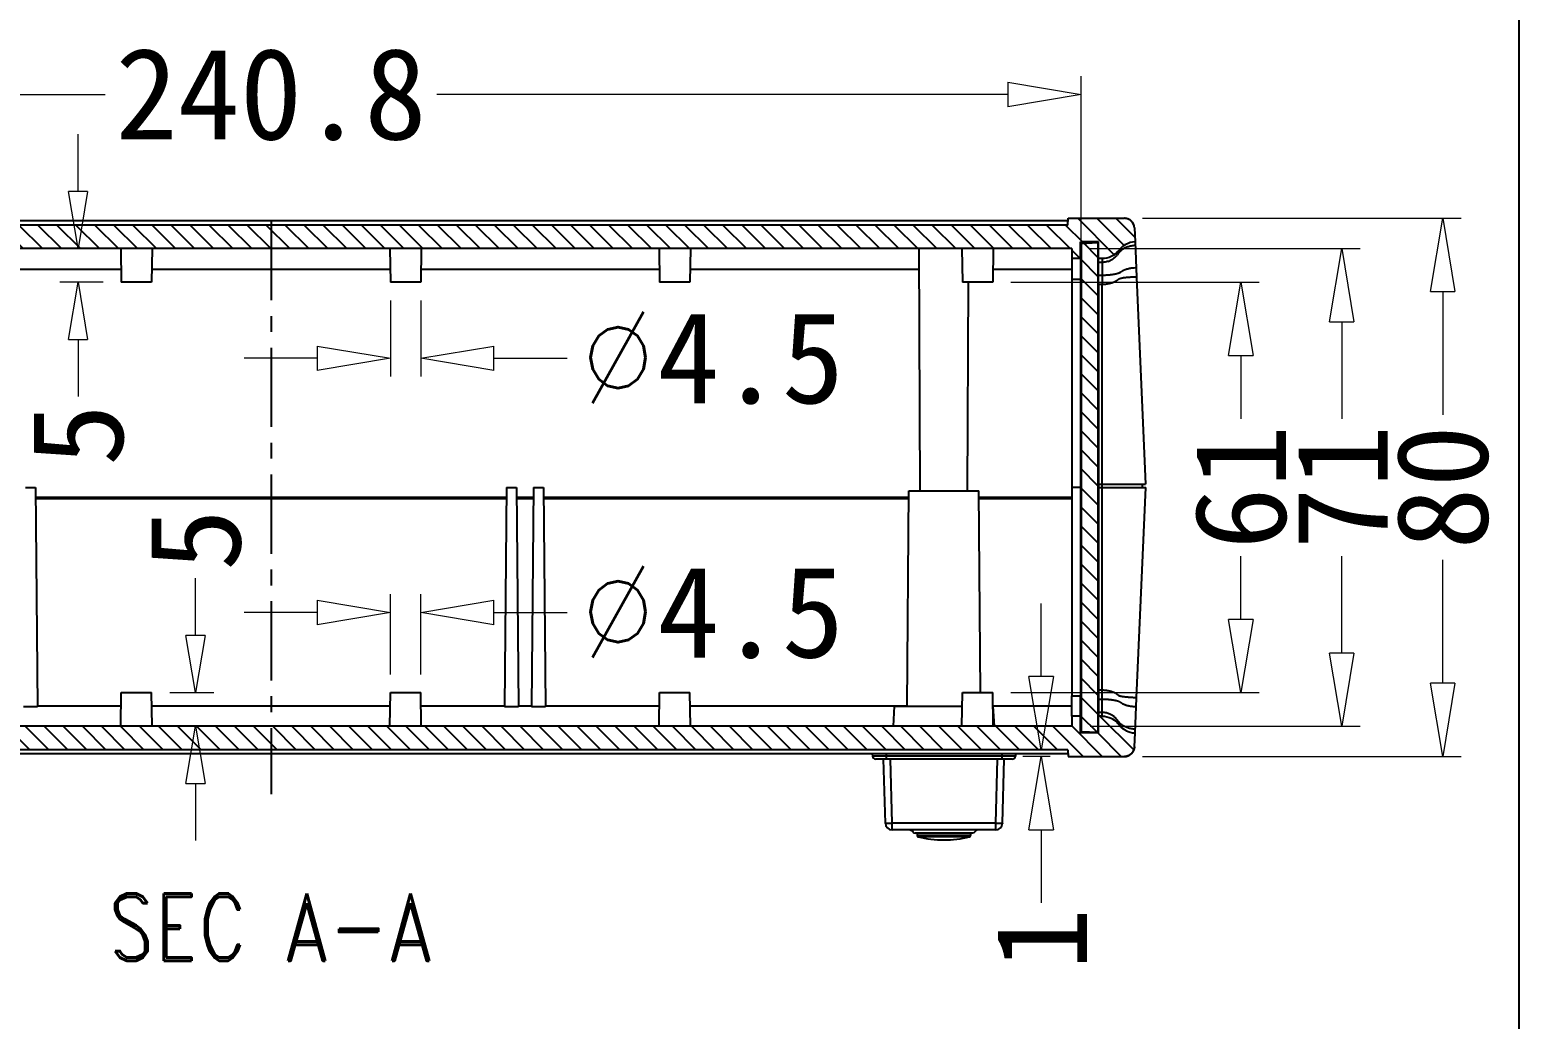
# Model space of a CAD drawing. Header units: millimetres. Extents: x 10368 to 13229, y -13270 to -11269.
# Drawn here: x 10854.1 to 11075.4, y -11881.8 to -11734.8 of the extents above; entities that cross this region are included whole.
import ezdxf
from ezdxf.enums import TextEntityAlignment as Align

# ---------------------------------------------------------------- set-up
doc = ezdxf.new("R2010")
doc.units = ezdxf.units.MM
doc.linetypes.add('CENTER', pattern=[50.8, 31.75, -6.35, 6.35, -6.35])
doc.layers.add('dim', color=3, linetype='Continuous', lineweight=9)
doc.layers.add('hatch', color=56, linetype='Continuous', lineweight=9)
doc.styles.add('FFS', font='simfang.ttf')
doc.styles.add('LongTou', font='romand.shx', dxfattribs={"width": 0.8, "bigfont": 'whgdtxt.shx'})
doc.dimstyles.new('YanXiu', dxfattribs={"dimtxt": 2.5, "dimasz": 2.2, "dimexe": 0.66, "dimexo": 0.66, "dimgap": 0.66, "dimtad": 0, "dimzin": 1, "dimdsep": 46, "dimtxsty": 'FFS', "dimcen": 0, "dimclrd": 256, "dimclre": 131, "dimclrt": 42, "dimazin": 0, "dimtfac": 1, "dimtofl": 0, "dimtmove": 0, "dimatfit": 3, "dimfxl": 0, "dimlwd": 5, "dimlwe": 5, "dimarcsym": 0})
pattern_1 = [(315, (-332.5408, 1336.0278), (1.4142136, 1.4142136), [])]

# ---------------------------------------------------------------- blocks, each defined once
blk = doc.blocks.new('_ClosedBlank')
at = {"color": 0, "linetype": 'ByBlock', "lineweight": -2}
for p, q in [((-1, 0.167), (0, 0)), ((-1, 0.167), (-1, -0.167)), ((0, 0), (-1, -0.167))]:
    blk.add_line(p, q, dxfattribs=at)
blk = doc.blocks.new('*D6')
at = {"layer": 'Defpoints', "color": 0}
for p in [(-167.75, 433.56), (-167.75, 421.66), (-163.25, 421.66)]:
    blk.add_point(p, dxfattribs=at)
at = {"layer": 'dim', "color": 131, "lineweight": 5}
for p, q in [((-167.75, 424.37), (-167.75, 436.28)), ((-163.25, 424.37), (-163.25, 436.28))]:
    blk.add_line(p, q, dxfattribs=at)
at = {"layer": 'dim', "lineweight": 5}
for p, q in [((-178.63, 433.56), (-189.51, 433.56)), ((-152.37, 433.56), (-141.49, 433.56))]:
    blk.add_line(p, q, dxfattribs=at)
at = {"layer": 'dim', "lineweight": 5, "xscale": 10.88, "yscale": 10.88, "zscale": 10.88}
blk.add_blockref('_ClosedBlank', (-167.75, 433.56), dxfattribs=at)
at = {"layer": 'dim', "lineweight": 5, "xscale": 10.88, "yscale": 10.88, "zscale": 10.88, "rotation": 180}
blk.add_blockref('_ClosedBlank', (-163.25, 433.56), dxfattribs=at)
at = {"layer": 'dim', "color": 42, "insert": (-120.04, 433.56), "char_height": 13.6, "attachment_point": 5, "style": 'FFS'}
blk.add_mtext('{\\Fromand.shx,whgdtxt.shx|c134;%%c}4.5', dxfattribs=at)
blk = doc.blocks.new('*D7')
at = {"layer": 'Defpoints', "color": 0}
for p in [(-167.75, 482.66), (-163.25, 482.66), (-167.75, 471.35)]:
    blk.add_point(p, dxfattribs=at)
at = {"layer": 'dim', "color": 131, "lineweight": 5}
for p, q in [((-167.75, 479.94), (-167.75, 468.63)), ((-163.25, 479.94), (-163.25, 468.63))]:
    blk.add_line(p, q, dxfattribs=at)
at = {"layer": 'dim', "lineweight": 5}
for p, q in [((-178.63, 471.35), (-189.51, 471.35)), ((-152.37, 471.35), (-141.49, 471.35))]:
    blk.add_line(p, q, dxfattribs=at)
at = {"layer": 'dim', "lineweight": 5, "xscale": 10.88, "yscale": 10.88, "zscale": 10.88}
blk.add_blockref('_ClosedBlank', (-167.75, 471.35), dxfattribs=at)
at = {"layer": 'dim', "lineweight": 5, "xscale": 10.88, "yscale": 10.88, "zscale": 10.88, "rotation": 180}
blk.add_blockref('_ClosedBlank', (-163.25, 471.35), dxfattribs=at)
at = {"layer": 'dim', "color": 42, "insert": (-120.04, 471.35), "char_height": 13.6, "attachment_point": 5, "style": 'FFS'}
blk.add_mtext('{\\Fromand.shx,whgdtxt.shx|c134;%%c}4.5', dxfattribs=at)
blk = doc.blocks.new('*D8')
at = {"layer": 'Defpoints', "color": 0}
for p in [(-207.84, 487.66), (-214.18, 482.66), (-207.75, 482.66)]:
    blk.add_point(p, dxfattribs=at)
at = {"layer": 'dim', "lineweight": 5}
for p, q in [((-214.18, 496.16), (-214.18, 504.66)), ((-214.18, 474.16), (-214.18, 465.66))]:
    blk.add_line(p, q, dxfattribs=at)
at = {"layer": 'dim', "color": 131, "lineweight": 5}
for p, q in [((-210.56, 487.66), (-216.9, 487.66)), ((-210.47, 482.66), (-216.9, 482.66))]:
    blk.add_line(p, q, dxfattribs=at)
at = {"layer": 'dim', "lineweight": 5, "xscale": 8.5, "yscale": 8.5, "zscale": 8.5}
for p, rotation in [((-214.18, 487.66), 270), ((-214.18, 482.66), 90)]:
    blk.add_blockref('_ClosedBlank', p, dxfattribs=dict(at, rotation=rotation))
at = {"layer": 'dim', "color": 42, "insert": (-214.18, 459.96), "char_height": 13.6, "attachment_point": 5, "rotation": 90, "style": 'FFS'}
blk.add_mtext('5', dxfattribs=at)
blk = doc.blocks.new('*D9')
at = {"layer": 'Defpoints', "color": 0}
for p in [(-203.25, 421.66), (-196.73, 421.66), (-203.16, 416.66)]:
    blk.add_point(p, dxfattribs=at)
at = {"layer": 'dim', "lineweight": 5}
for p, q in [((-196.73, 430.16), (-196.73, 438.66)), ((-196.73, 408.16), (-196.73, 399.66))]:
    blk.add_line(p, q, dxfattribs=at)
at = {"layer": 'dim', "color": 131, "lineweight": 5}
for p, q in [((-200.53, 421.66), (-194.01, 421.66)), ((-200.45, 416.66), (-194.01, 416.66))]:
    blk.add_line(p, q, dxfattribs=at)
at = {"layer": 'dim', "lineweight": 5, "xscale": 8.5, "yscale": 8.5, "zscale": 8.5}
for p, rotation in [((-196.73, 421.66), 270), ((-196.73, 416.66), 90)]:
    blk.add_blockref('_ClosedBlank', p, dxfattribs=dict(at, rotation=rotation))
at = {"layer": 'dim', "color": 42, "insert": (-196.73, 444.35), "char_height": 13.6, "attachment_point": 5, "rotation": 90, "style": 'FFS'}
blk.add_mtext('5', dxfattribs=at)
blk = doc.blocks.new('*D32')
at = {"layer": 'Defpoints', "color": 0}
for p in [(-58.68, 492.16), (-58.68, 412.16), (-11.37, 412.16)]:
    blk.add_point(p, dxfattribs=at)
at = {"layer": 'dim', "color": 131, "lineweight": 5}
for p, q in [((-55.97, 492.16), (-8.65, 492.16)), ((-55.97, 412.16), (-8.65, 412.16))]:
    blk.add_line(p, q, dxfattribs=at)
at = {"layer": 'dim', "lineweight": 5}
for p, q in [((-11.37, 481.28), (-11.37, 462.92)), ((-11.37, 423.04), (-11.37, 441.39))]:
    blk.add_line(p, q, dxfattribs=at)
at = {"layer": 'dim', "lineweight": 5, "xscale": 10.88, "yscale": 10.88, "zscale": 10.88}
for p, rotation in [((-11.37, 492.16), 90), ((-11.37, 412.16), 270)]:
    blk.add_blockref('_ClosedBlank', p, dxfattribs=dict(at, rotation=rotation))
at = {"layer": 'dim', "color": 42, "insert": (-11.37, 452.16), "char_height": 13.6, "attachment_point": 5, "rotation": 90, "style": 'FFS'}
blk.add_mtext('80', dxfattribs=at)
blk = doc.blocks.new('*D33')
at = {"layer": 'Defpoints', "color": 0}
for p in [(-66.5, 487.66), (-66.5, 416.66), (-26.37, 416.66)]:
    blk.add_point(p, dxfattribs=at)
at = {"layer": 'dim', "color": 131, "lineweight": 5}
for p, q in [((-63.78, 487.66), (-23.65, 487.66)), ((-63.78, 416.66), (-23.65, 416.66))]:
    blk.add_line(p, q, dxfattribs=at)
at = {"layer": 'dim', "lineweight": 5}
for p, q in [((-26.37, 476.78), (-26.37, 462.37)), ((-26.37, 427.54), (-26.37, 441.94))]:
    blk.add_line(p, q, dxfattribs=at)
at = {"layer": 'dim', "lineweight": 5, "xscale": 10.88, "yscale": 10.88, "zscale": 10.88}
for p, rotation in [((-26.37, 487.66), 90), ((-26.37, 416.66), 270)]:
    blk.add_blockref('_ClosedBlank', p, dxfattribs=dict(at, rotation=rotation))
at = {"layer": 'dim', "color": 42, "insert": (-26.37, 452.16), "char_height": 13.6, "attachment_point": 5, "rotation": 90, "style": 'FFS'}
blk.add_mtext('71', dxfattribs=at)
blk = doc.blocks.new('*D34')
at = {"layer": 'Defpoints', "color": 0}
for p in [(-78.25, 482.66), (-78.25, 421.66), (-41.37, 421.66)]:
    blk.add_point(p, dxfattribs=at)
at = {"layer": 'dim', "color": 131, "lineweight": 5}
for p, q in [((-75.53, 482.66), (-38.65, 482.66)), ((-75.53, 421.66), (-38.65, 421.66))]:
    blk.add_line(p, q, dxfattribs=at)
at = {"layer": 'dim', "lineweight": 5}
for p, q in [((-41.37, 471.78), (-41.37, 462.37)), ((-41.37, 432.54), (-41.37, 441.94))]:
    blk.add_line(p, q, dxfattribs=at)
at = {"layer": 'dim', "lineweight": 5, "xscale": 10.88, "yscale": 10.88, "zscale": 10.88}
for p, rotation in [((-41.37, 482.66), 90), ((-41.37, 421.66), 270)]:
    blk.add_blockref('_ClosedBlank', p, dxfattribs=dict(at, rotation=rotation))
at = {"layer": 'dim', "color": 42, "insert": (-41.37, 452.16), "char_height": 13.6, "attachment_point": 5, "rotation": 90, "style": 'FFS'}
blk.add_mtext('61', dxfattribs=at)
blk = doc.blocks.new('*D21')
at = {"layer": 'Defpoints', "color": 0}
for p in [(-65.1, 510.56), (-305.9, 485.32), (-65.1, 485.4)]:
    blk.add_point(p, dxfattribs=at)
at = {"layer": 'dim', "color": 131, "lineweight": 5}
for p, q in [((-305.9, 488.04), (-305.9, 513.28)), ((-65.1, 488.12), (-65.1, 513.28))]:
    blk.add_line(p, q, dxfattribs=at)
at = {"layer": 'dim', "lineweight": 5}
for p, q in [((-295.02, 510.56), (-210.13, 510.56)), ((-75.98, 510.56), (-160.88, 510.56))]:
    blk.add_line(p, q, dxfattribs=at)
at = {"layer": 'dim', "lineweight": 5, "xscale": 10.88, "yscale": 10.88, "zscale": 10.88, "rotation": 180}
blk.add_blockref('_ClosedBlank', (-305.9, 510.56), dxfattribs=at)
at = {"layer": 'dim', "lineweight": 5, "xscale": 10.88, "yscale": 10.88, "zscale": 10.88}
blk.add_blockref('_ClosedBlank', (-65.1, 510.56), dxfattribs=at)
at = {"layer": 'dim', "color": 42, "insert": (-185.5, 510.56), "char_height": 13.6, "attachment_point": 5, "style": 'FFS'}
blk.add_mtext('240.8', dxfattribs=at)
blk = doc.blocks.new('*D24')
at = {"layer": 'Defpoints', "color": 0}
for p in [(-71.04, 413.16), (-69.22, 413.16), (-67.01, 412.16)]:
    blk.add_point(p, dxfattribs=at)
at = {"layer": 'dim', "lineweight": 5}
for p, q in [((-71.04, 424.04), (-71.04, 434.92)), ((-71.04, 401.28), (-71.04, 390.4))]:
    blk.add_line(p, q, dxfattribs=at)
at = {"layer": 'dim', "color": 131, "lineweight": 5}
for p, q in [((-71.94, 413.16), (-73.76, 413.16)), ((-69.73, 412.16), (-73.76, 412.16))]:
    blk.add_line(p, q, dxfattribs=at)
at = {"layer": 'dim', "lineweight": 5, "xscale": 10.88, "yscale": 10.88, "zscale": 10.88}
for p, rotation in [((-71.04, 413.16), 270), ((-71.04, 412.16), 90)]:
    blk.add_blockref('_ClosedBlank', p, dxfattribs=dict(at, rotation=rotation))
at = {"layer": 'dim', "color": 42, "insert": (-71.04, 385.03), "char_height": 13.6, "attachment_point": 5, "rotation": 90, "style": 'FFS'}
blk.add_mtext('1', dxfattribs=at)
blk = doc.blocks.new('u58')
at = {"linetype": 'Continuous'}
h = blk.add_hatch(dxfattribs=at)
h.set_pattern_fill('DEFAULT__2', color=2, scale=2, angle=-45, style=0, pattern_type=0)
h.set_pattern_definition(pattern_1)
edge = h.paths.add_edge_path()
edge.add_line((-67.102, 505.829), (-303.902, 505.829))
edge.add_line((-67.102, 505.829), (-67.014, 506.829))
edge.add_line((-67.014, 506.829), (-58.684, 506.829))
edge.add_spline(control_points=[(-57.186, 505.395), (-57.223, 506.242), (-57.836, 506.829), (-58.684, 506.829)], knot_values=[0, 0, 0, 0, 1, 1, 1, 1], weights=[1, 0.8149093, 0.8149093, 1], degree=3, periodic=0)
edge.add_line((-57.186, 505.395), (-57.095, 503.329))
edge.add_spline(control_points=[(-57.095, 503.329), (-57.57, 503.308), (-58.27, 503.111), (-59.066, 502.575), (-59.518, 502.022), (-60.003, 501.499), (-60.818, 500.994), (-61.527, 500.829), (-62.002, 500.829)], knot_values=[0, 0, 0, 0, 0.25, 0.375, 0.5, 0.625, 0.75, 1, 1, 1, 1], degree=3, periodic=0)
edge.add_line((-62.002, 500.829), (-62.502, 500.829))
edge.add_line((-62.502, 500.829), (-62.502, 503.329))
edge.add_line((-62.502, 503.329), (-65.202, 503.329))
edge.add_line((-65.202, 500.829), (-65.202, 503.329))
edge.add_line((-65.202, 500.829), (-66.502, 500.829))
edge.add_line((-66.502, 502.329), (-66.502, 500.829))
edge.add_line((-66.502, 502.329), (-304.502, 502.329))
edge.add_line((-304.502, 500.829), (-304.502, 502.329))
edge.add_line((-304.502, 500.829), (-305.802, 500.829))
edge.add_line((-305.802, 503.329), (-305.802, 500.829))
edge.add_line((-305.802, 503.329), (-308.502, 503.329))
edge.add_line((-308.502, 500.829), (-308.502, 503.329))
edge.add_line((-308.502, 500.829), (-309.002, 500.829))
edge.add_spline(control_points=[(-309.002, 500.829), (-309.477, 500.829), (-310.186, 500.994), (-311.001, 501.499), (-311.486, 502.022), (-311.938, 502.575), (-312.734, 503.111), (-313.434, 503.308), (-313.908, 503.329)], knot_values=[0, 0, 0, 0, 0.25, 0.375, 0.5, 0.625, 0.75, 1, 1, 1, 1], degree=3, periodic=0)
edge.add_line((-313.908, 503.329), (-313.818, 505.395))
edge.add_spline(control_points=[(-312.319, 506.829), (-313.168, 506.829), (-313.781, 506.242), (-313.818, 505.395)], knot_values=[0, 0, 0, 0, 1, 1, 1, 1], weights=[1, 0.8149093, 0.8149093, 1], degree=3, periodic=0)
edge.add_line((-312.319, 506.829), (-303.989, 506.829))
edge.add_line((-303.902, 505.829), (-303.989, 506.829))
h = blk.add_hatch(dxfattribs=at)
h.set_pattern_fill('DEFAULT__1', color=2, scale=2, angle=-45, style=0, pattern_type=0)
h.set_pattern_definition(pattern_1)
edge = h.paths.add_edge_path()
edge.add_line((-65.102, 503.098), (-65.102, 430.56))
edge.add_line((-65.102, 503.098), (-62.602, 503.229))
edge.add_line((-62.602, 503.229), (-62.602, 430.429))
edge.add_line((-65.102, 430.56), (-62.602, 430.429))
h = blk.add_hatch(dxfattribs=at)
h.set_pattern_fill('DEFAULT__4', color=2, scale=2, angle=-45, style=0, pattern_type=0)
h.set_pattern_definition(pattern_1)
edge = h.paths.add_edge_path()
edge.add_line((-308.502, 430.329), (-308.502, 432.829))
edge.add_line((-305.802, 430.329), (-308.502, 430.329))
edge.add_line((-305.802, 432.829), (-305.802, 430.329))
edge.add_line((-304.502, 432.829), (-305.802, 432.829))
edge.add_line((-304.502, 431.329), (-304.502, 432.829))
edge.add_line((-66.502, 431.329), (-304.502, 431.329))
edge.add_line((-66.502, 432.829), (-66.502, 431.329))
edge.add_line((-65.202, 432.829), (-66.502, 432.829))
edge.add_line((-65.202, 430.329), (-65.202, 432.829))
edge.add_line((-62.502, 430.329), (-65.202, 430.329))
edge.add_line((-62.502, 430.329), (-62.502, 432.829))
edge.add_line((-62.002, 432.829), (-62.502, 432.829))
edge.add_spline(control_points=[(-62.002, 432.829), (-61.527, 432.829), (-60.818, 432.664), (-60.003, 432.16), (-59.518, 431.636), (-59.066, 431.083), (-58.27, 430.547), (-57.57, 430.35), (-57.095, 430.329)], knot_values=[0, 0, 0, 0, 0.25, 0.375, 0.5, 0.625, 0.75, 1, 1, 1, 1], degree=3, periodic=0)
edge.add_line((-57.186, 428.264), (-57.095, 430.329))
edge.add_spline(control_points=[(-57.186, 428.264), (-57.223, 427.416), (-57.836, 426.829), (-58.684, 426.829)], knot_values=[0, 0, 0, 0, 1, 1, 1, 1], weights=[1, 0.8149093, 0.8149093, 1], degree=3, periodic=0)
edge.add_line((-67.014, 426.829), (-58.684, 426.829))
edge.add_line((-67.102, 427.829), (-67.014, 426.829))
edge.add_line((-67.102, 427.829), (-303.902, 427.829))
edge.add_line((-303.902, 427.829), (-303.989, 426.829))
edge.add_line((-312.319, 426.829), (-303.989, 426.829))
edge.add_spline(control_points=[(-312.319, 426.829), (-313.168, 426.829), (-313.781, 427.416), (-313.818, 428.264)], knot_values=[0, 0, 0, 0, 1, 1, 1, 1], weights=[1, 0.8149093, 0.8149093, 1], degree=3, periodic=0)
edge.add_line((-313.908, 430.329), (-313.818, 428.264))
edge.add_spline(control_points=[(-313.908, 430.329), (-313.434, 430.35), (-312.734, 430.547), (-311.938, 431.083), (-311.486, 431.636), (-311.001, 432.16), (-310.186, 432.664), (-309.477, 432.829), (-309.002, 432.829)], knot_values=[0, 0, 0, 0, 0.25, 0.375, 0.5, 0.625, 0.75, 1, 1, 1, 1], degree=3, periodic=0)
edge.add_line((-308.502, 432.829), (-309.002, 432.829))
at = {"color": 7, "linetype": 'Continuous'}
for p, q in [((-67.049, 506.429), (-303.954, 506.429)), ((-67.102, 505.829), (-303.902, 505.829)), ((-67.102, 505.829), (-303.902, 505.829)), ((-67.102, 505.829), (-67.014, 506.829)), ((-67.102, 505.829), (-67.014, 506.829)), ((-67.014, 506.829), (-58.684, 506.829)), ((-67.014, 506.829), (-58.684, 506.829)), ((-57.186, 505.395), (-57.095, 503.329)), ((-57.186, 505.395), (-57.095, 503.329)), ((-65.202, 500.829), (-65.202, 503.329)), ((-62.502, 503.329), (-65.202, 503.329)), ((-65.202, 500.829), (-65.202, 503.329)), ((-62.502, 503.329), (-65.202, 503.329)), ((-65.102, 503.098), (-62.602, 503.229)), ((-65.102, 503.098), (-62.602, 503.229)), ((-65.102, 503.098), (-65.102, 430.56)), ((-65.102, 503.098), (-65.102, 430.56)), ((-62.602, 503.229), (-62.602, 430.429)), ((-62.602, 503.229), (-62.602, 430.429)), ((-62.502, 500.829), (-62.502, 503.329)), ((-62.502, 500.829), (-62.502, 503.329)), ((-57.095, 503.329), (-56.867, 498.09)), ((-66.502, 502.329), (-304.502, 502.329)), ((-66.502, 502.329), (-304.502, 502.329)), ((-207.839, 502.329), (-207.752, 497.329)), ((-203.165, 502.329), (-203.252, 497.329)), ((-167.839, 502.329), (-167.752, 497.329)), ((-163.165, 502.329), (-163.252, 497.329)), ((-127.839, 502.329), (-127.752, 497.329)), ((-123.165, 502.329), (-123.252, 497.329)), ((-89.008, 466.329), (-89.197, 502.329)), ((-82.839, 502.329), (-82.752, 497.329)), ((-78.165, 502.329), (-78.252, 497.329)), ((-66.502, 502.329), (-66.502, 500.829)), ((-66.502, 502.329), (-66.502, 500.829)), ((-66.502, 500.829), (-66.502, 497.782)), ((-65.202, 500.829), (-66.502, 500.829)), ((-65.202, 500.829), (-66.502, 500.829)), ((-65.202, 500.829), (-65.202, 497.782)), ((-62.502, 496.98), (-62.502, 500.829)), ((-62.002, 500.829), (-62.502, 500.829)), ((-62.002, 500.829), (-62.502, 500.829)), ((-62.002, 500.274), (-62.502, 500.274)), ((-62.002, 500.829), (-62.002, 496.98)), ((-243.218, 499.277), (-207.786, 499.277)), ((-203.218, 499.277), (-167.786, 499.277)), ((-163.218, 499.277), (-127.786, 499.277)), ((-123.218, 499.277), (-89.181, 499.277)), ((-78.218, 499.277), (-66.502, 499.277)), ((-65.202, 499.277), (-65.102, 499.277)), ((-62.602, 499.277), (-62.502, 499.277)), ((-62.002, 498.337), (-62.502, 498.337)), ((-56.867, 498.09), (-55.524, 467.329)), ((-203.252, 497.329), (-207.752, 497.329)), ((-163.252, 497.329), (-167.752, 497.329)), ((-123.252, 497.329), (-127.752, 497.329)), ((-78.252, 497.329), (-82.752, 497.329)), ((-81.996, 466.329), (-81.833, 497.329)), ((-66.502, 497.782), (-66.502, 435.876)), ((-66.502, 497.782), (-65.202, 497.782)), ((-65.202, 497.782), (-65.202, 435.876)), ((-62.502, 496.98), (-62.502, 436.678)), ((-62.002, 496.98), (-62.502, 496.98)), ((-62.002, 436.678), (-62.002, 496.98)), ((-62.502, 467.329), (-55.524, 467.329)), ((-56.002, 466.829), (-55.976, 467.329)), ((-222.002, 466.829), (-220.502, 466.829)), ((-220.502, 466.829), (-220.217, 434.247)), ((-150.516, 465.329), (-220.487, 465.329)), ((-220.487, 465.179), (-150.516, 465.179)), ((-150.502, 466.829), (-150.786, 434.247)), ((-150.502, 466.829), (-149.002, 466.829)), ((-149.002, 466.829), (-148.717, 434.247)), ((-146.516, 465.329), (-148.987, 465.329)), ((-148.987, 465.179), (-146.516, 465.179)), ((-146.502, 466.829), (-146.786, 434.247)), ((-146.502, 466.829), (-145.002, 466.829)), ((-145.002, 466.829), (-144.717, 434.247)), ((-90.705, 465.329), (-144.987, 465.329)), ((-144.987, 465.179), (-90.706, 465.179)), ((-90.976, 434.329), (-90.696, 466.329)), ((-90.696, 466.329), (-80.307, 466.329)), ((-80.045, 436.327), (-80.307, 466.329)), ((-66.541, 465.329), (-80.299, 465.329)), ((-80.297, 465.179), (-66.502, 465.179)), ((-65.102, 466.829), (-66.502, 466.829)), ((-62.602, 466.829), (-55.502, 466.829)), ((-56.867, 435.568), (-55.502, 466.829)), ((-207.839, 431.329), (-207.752, 436.329)), ((-207.752, 436.329), (-203.252, 436.329)), ((-203.165, 431.329), (-203.252, 436.329)), ((-167.839, 431.329), (-167.752, 436.329)), ((-167.752, 436.329), (-163.252, 436.329)), ((-163.165, 431.329), (-163.252, 436.329)), ((-127.839, 431.329), (-127.752, 436.329)), ((-127.752, 436.329), (-123.252, 436.329)), ((-123.165, 431.329), (-123.252, 436.329)), ((-82.839, 431.329), (-82.752, 436.329)), ((-82.752, 436.329), (-78.252, 436.329)), ((-78.165, 431.329), (-78.252, 436.329)), ((-62.502, 436.678), (-62.502, 432.829)), ((-62.002, 436.678), (-62.502, 436.678)), ((-62.002, 432.829), (-62.002, 436.678)), ((-222.286, 434.247), (-220.217, 434.247)), ((-220.219, 434.381), (-207.786, 434.381)), ((-203.218, 434.381), (-167.786, 434.381)), ((-163.218, 434.381), (-150.785, 434.381)), ((-150.786, 434.247), (-148.717, 434.247)), ((-148.719, 434.381), (-146.785, 434.381)), ((-146.786, 434.247), (-144.717, 434.247)), ((-144.719, 434.381), (-127.786, 434.381)), ((-123.218, 434.381), (-90.976, 434.381)), ((-93.002, 431.329), (-92.845, 434.329)), ((-92.844, 434.329), (-82.787, 434.329)), ((-78.218, 434.381), (-66.502, 434.381)), ((-78.217, 434.329), (-78.16, 434.329)), ((-78.002, 431.329), (-78.159, 434.329)), ((-66.502, 432.829), (-66.502, 435.876)), ((-66.502, 435.876), (-65.202, 435.876)), ((-65.202, 432.829), (-65.202, 435.876)), ((-65.202, 434.381), (-65.102, 434.381)), ((-62.602, 434.381), (-62.502, 434.381)), ((-62.002, 435.321), (-62.502, 435.321)), ((-57.095, 430.329), (-56.867, 435.568)), ((-66.502, 432.829), (-66.502, 431.329)), ((-65.202, 432.829), (-66.502, 432.829)), ((-65.202, 432.829), (-66.502, 432.829)), ((-66.502, 432.829), (-66.502, 431.329)), ((-65.202, 430.329), (-65.202, 432.829)), ((-65.202, 430.329), (-65.202, 432.829)), ((-62.002, 433.384), (-62.502, 433.384)), ((-62.502, 430.329), (-62.502, 432.829)), ((-62.002, 432.829), (-62.502, 432.829)), ((-62.002, 432.829), (-62.502, 432.829)), ((-62.502, 430.329), (-62.502, 432.829)), ((-66.502, 431.329), (-304.502, 431.329)), ((-66.502, 431.329), (-304.502, 431.329)), ((-62.502, 430.329), (-65.202, 430.329)), ((-62.502, 430.329), (-65.202, 430.329)), ((-65.102, 430.56), (-62.602, 430.429)), ((-65.102, 430.56), (-62.602, 430.429)), ((-57.186, 428.264), (-57.095, 430.329)), ((-57.186, 428.264), (-57.095, 430.329)), ((-67.049, 427.229), (-303.954, 427.229)), ((-67.102, 427.829), (-303.902, 427.829)), ((-67.102, 427.829), (-303.902, 427.829)), ((-96.144, 427.229), (-96.127, 426.903)), ((-94.102, 427.229), (-94.102, 426.429)), ((-76.902, 427.229), (-76.902, 426.429)), ((-74.86, 427.229), (-74.877, 426.903)), ((-67.102, 427.829), (-67.014, 426.829)), ((-67.102, 427.829), (-67.014, 426.829)), ((-74.877, 426.903), (-96.127, 426.903)), ((-75.376, 426.429), (-95.627, 426.429)), ((-94.202, 416.903), (-94.452, 426.429)), ((-93.203, 416.903), (-93.452, 426.429)), ((-77.801, 416.903), (-77.552, 426.429)), ((-76.801, 416.903), (-76.552, 426.429)), ((-67.014, 426.829), (-58.684, 426.829)), ((-67.014, 426.829), (-58.684, 426.829)), ((-93.203, 415.929), (-93.203, 416.903)), ((-77.801, 416.903), (-93.203, 416.903)), ((-77.801, 415.929), (-77.801, 416.903)), ((-77.801, 415.929), (-93.203, 415.929)), ((-81.252, 415.429), (-89.752, 415.429)), ((-89.479, 415.43), (-89.473, 415.083)), ((-81.531, 415.083), (-89.473, 415.083)), ((-81.683, 414.892), (-89.321, 414.892)), ((-81.525, 415.43), (-81.531, 415.083))]:
    blk.add_line(p, q, dxfattribs=at)
at = {"color": 1, "linetype": 'CENTER', "ltscale": 0.370873}
blk.add_line((-185.502, 506.429), (-185.502, 421.235), dxfattribs=at)
at = {"color": 7, "linetype": 'Continuous'}
for centre, radius, start, end in [((-58.684, 505.329), 1.5, 2.5, 90), ((-62.046, 503.236), 2.968, 288.76608, 293.68172), ((-62.046, 430.422), 2.968, 66.31828, 71.23392), ((-57.385, 432.929), 2.461, 226.41364, 230.9831), ((-58.684, 428.329), 1.5, 270, 357.5), ((-95.627, 426.929), 0.5, 183, 270), ((-75.376, 426.929), 0.5, 270, 357), ((-93.203, 416.929), 1, 181.5, 270), ((-77.801, 416.929), 1, 270, 358.5), ((-89.273, 415.086), 0.2, 181, 256.18294), ((-85.502, 430.42), 15.991, 256.18294, 283.81706), ((-81.731, 415.086), 0.2, 283.81706, 359)]:
    blk.add_arc(centre, radius, start, end, dxfattribs=at)
for points, start_tangent, end_tangent in [([(-57.186, 505.395), (-57.186, 505.411), (-57.187, 505.427), (-57.189, 505.443), (-57.19, 505.46), (-57.191, 505.476), (-57.193, 505.493), (-57.195, 505.509), (-57.197, 505.526), (-57.199, 505.543), (-57.202, 505.559), (-57.205, 505.576), (-57.208, 505.593), (-57.211, 505.609), (-57.214, 505.626), (-57.217, 505.643), (-57.221, 505.66), (-57.225, 505.677), (-57.229, 505.693), (-57.233, 505.71), (-57.238, 505.727), (-57.243, 505.744), (-57.248, 505.761), (-57.253, 505.778), (-57.258, 505.795), (-57.264, 505.811), (-57.27, 505.828), (-57.276, 505.845), (-57.282, 505.862), (-57.288, 505.879), (-57.295, 505.895), (-57.302, 505.912), (-57.309, 505.928), (-57.316, 505.945), (-57.324, 505.962), (-57.332, 505.978), (-57.34, 505.994), (-57.348, 506.011), (-57.356, 506.027), (-57.365, 506.043), (-57.374, 506.059), (-57.383, 506.075), (-57.392, 506.091), (-57.402, 506.107), (-57.411, 506.123), (-57.421, 506.139), (-57.431, 506.154), (-57.442, 506.17), (-57.452, 506.185), (-57.463, 506.2), (-57.474, 506.215), (-57.485, 506.23), (-57.496, 506.245), (-57.508, 506.26), (-57.52, 506.275), (-57.532, 506.289), (-57.544, 506.303), (-57.556, 506.318), (-57.568, 506.332), (-57.581, 506.346), (-57.594, 506.359), (-57.607, 506.373), (-57.62, 506.386), (-57.633, 506.4), (-57.647, 506.413), (-57.661, 506.426), (-57.674, 506.438), (-57.688, 506.451), (-57.703, 506.463), (-57.717, 506.476), (-57.731, 506.488), (-57.746, 506.499), (-57.761, 506.511), (-57.775, 506.523), (-57.79, 506.534), (-57.806, 506.545), (-57.821, 506.556), (-57.836, 506.566), (-57.852, 506.577), (-57.867, 506.587), (-57.883, 506.597), (-57.899, 506.607), (-57.915, 506.617), (-57.931, 506.626), (-57.947, 506.635), (-57.963, 506.644), (-57.979, 506.653), (-57.996, 506.662), (-58.012, 506.67), (-58.028, 506.678), (-58.045, 506.686), (-58.062, 506.694), (-58.078, 506.701), (-58.095, 506.709), (-58.112, 506.716), (-58.129, 506.722), (-58.145, 506.729), (-58.162, 506.735), (-58.179, 506.742), (-58.196, 506.748), (-58.213, 506.753), (-58.23, 506.759), (-58.247, 506.764), (-58.264, 506.769), (-58.281, 506.774), (-58.298, 506.779), (-58.316, 506.783), (-58.333, 506.787), (-58.35, 506.791), (-58.367, 506.795), (-58.384, 506.799), (-58.401, 506.802), (-58.418, 506.805), (-58.435, 506.808), (-58.452, 506.811), (-58.469, 506.814), (-58.485, 506.816), (-58.502, 506.818), (-58.519, 506.82), (-58.536, 506.822), (-58.553, 506.823), (-58.569, 506.825), (-58.586, 506.826), (-58.602, 506.827), (-58.619, 506.828), (-58.635, 506.828), (-58.652, 506.829), (-58.668, 506.829), (-58.684, 506.829)], (-0.0436194, 0.9990482), (-1, 0)), ([(-57.095, 503.329), (-58.457, 502.955), (-59.042, 502.55), (-59.523, 502.027), (-60.024, 501.523), (-60.625, 501.144), (-62.002, 500.829)], (-0.9990482, -0.0436194), (-1, 0)), ([(-58.934, 502.642), (-59.042, 502.55), (-59.523, 502.027), (-59.984, 501.556)], (-0.7766144, -0.6299762), (-0.7600235, -0.6498955)), ([(-57.095, 503.329), (-58.457, 502.955), (-58.934, 502.642)], (-0.9990482, -0.0436194), (-0.7766144, -0.6299762)), ([(-58.184, 502.571), (-58.419, 502.482), (-58.642, 502.38), (-58.86, 502.262)], (-0.9464374, -0.3228874), (-0.8639245, -0.5036213)), ([(-57.071, 502.774), (-57.363, 502.753), (-57.657, 502.709), (-57.932, 502.648), (-58.184, 502.571)], (-0.9994953, -0.0317655), (-0.9464374, -0.3228874)), ([(-60.235, 501.366), (-60.625, 501.144), (-62.002, 500.829)], (-0.829668, -0.5582571), (-1, 0)), ([(-61.092, 500.426), (-61.359, 500.349), (-61.662, 500.295), (-62.002, 500.274)], (-0.9468687, -0.3216205), (-1, 0.0000372)), ([(-60.16, 500.95), (-60.305, 500.834), (-60.464, 500.725), (-60.646, 500.62), (-60.854, 500.518)], (-0.7583336, -0.6518666), (-0.9158216, -0.4015854)), ([(-59.984, 501.556), (-60.024, 501.523), (-60.235, 501.366)], (-0.7600235, -0.6498955), (-0.829668, -0.5582571)), ([(-59.653, 501.502), (-59.774, 501.354), (-59.897, 501.211), (-60.024, 501.076), (-60.16, 500.95)], (-0.6258205, -0.7799671), (-0.7583336, -0.6518666)), ([(-59.397, 501.818), (-59.53, 501.656), (-59.653, 501.502)], (-0.6529727, -0.7573814), (-0.6258205, -0.7799671)), ([(-58.86, 502.262), (-59.066, 502.13), (-59.245, 501.98), (-59.397, 501.818)], (-0.8639245, -0.5036213), (-0.6529727, -0.7573814)), ([(-56.926, 499.45), (-57.25, 499.439), (-57.539, 499.411), (-57.787, 499.374), (-57.999, 499.333), (-58.18, 499.29), (-58.336, 499.248), (-58.472, 499.206), (-58.597, 499.161), (-58.714, 499.113), (-58.832, 499.057), (-58.96, 498.986), (-59.078, 498.909), (-59.169, 498.85), (-59.244, 498.8), (-59.303, 498.767), (-59.368, 498.735), (-59.438, 498.704), (-59.514, 498.673), (-59.597, 498.641), (-59.69, 498.607), (-59.791, 498.573), (-59.903, 498.541), (-60.025, 498.513), (-60.158, 498.489), (-60.302, 498.466), (-60.463, 498.443), (-60.648, 498.419), (-60.861, 498.395), (-61.1, 498.373), (-61.368, 498.355), (-61.667, 498.342), (-62.002, 498.337)], (-0.9999863, -0.0052307), (-1, -0.0000041)), ([(-56.867, 498.09), (-57.198, 498.085), (-57.491, 498.075), (-57.742, 498.061), (-57.962, 498.045), (-58.156, 498.029), (-58.326, 498.013), (-58.475, 497.999), (-58.602, 497.985), (-58.708, 497.973), (-58.797, 497.961), (-58.871, 497.951), (-58.954, 497.935), (-59.066, 497.91), (-59.186, 497.883), (-59.299, 497.856), (-59.385, 497.833), (-59.451, 497.804), (-59.515, 497.769), (-59.584, 497.724), (-59.657, 497.668), (-59.742, 497.6), (-59.851, 497.521), (-59.985, 497.44), (-60.131, 497.365), (-60.284, 497.299), (-60.447, 497.238), (-60.631, 497.178), (-60.842, 497.12), (-61.083, 497.067), (-61.355, 497.022), (-61.661, 496.991), (-62.002, 496.98)], (-0.9999749, -0.0070837), (-1, 0.00002)), ([(-56.867, 435.568), (-57.198, 435.573), (-57.491, 435.583), (-57.742, 435.597), (-57.962, 435.613), (-58.156, 435.629), (-58.326, 435.645), (-58.475, 435.66), (-58.602, 435.673), (-58.708, 435.685), (-58.797, 435.697), (-58.871, 435.708), (-58.954, 435.723), (-59.066, 435.749), (-59.186, 435.776), (-59.299, 435.803), (-59.385, 435.826), (-59.451, 435.854), (-59.515, 435.889), (-59.584, 435.934), (-59.657, 435.99), (-59.742, 436.059), (-59.851, 436.138), (-59.985, 436.219), (-60.131, 436.293), (-60.284, 436.359), (-60.447, 436.421), (-60.631, 436.48), (-60.842, 436.539), (-61.083, 436.592), (-61.355, 436.636), (-61.661, 436.667), (-62.002, 436.678)], (-0.9999749, 0.0070837), (-1, -0.00002)), ([(-56.926, 434.208), (-57.25, 434.219), (-57.539, 434.247), (-57.787, 434.284), (-57.999, 434.325), (-58.18, 434.368), (-58.336, 434.411), (-58.472, 434.453), (-58.597, 434.497), (-58.714, 434.545), (-58.832, 434.601), (-58.96, 434.672), (-59.078, 434.749), (-59.169, 434.809), (-59.244, 434.858), (-59.303, 434.891), (-59.368, 434.924), (-59.438, 434.955), (-59.514, 434.985), (-59.597, 435.017), (-59.69, 435.051), (-59.791, 435.085), (-59.903, 435.118), (-60.025, 435.145), (-60.158, 435.169), (-60.302, 435.192), (-60.463, 435.215), (-60.648, 435.239), (-60.861, 435.263), (-61.1, 435.285), (-61.368, 435.304), (-61.667, 435.316), (-62.002, 435.321)], (-0.9999863, 0.0052307), (-1, 0.0000041)), ([(-61.092, 433.232), (-61.359, 433.309), (-61.662, 433.363), (-62.002, 433.384)], (-0.9468687, 0.3216205), (-1, -0.0000372)), ([(-62.002, 432.829), (-60.625, 432.514), (-60.234, 432.292)], (1, 0), (0.8296188, -0.5583303)), ([(-62.002, 432.829), (-60.625, 432.514), (-60.024, 432.135), (-59.523, 431.631), (-59.042, 431.108), (-58.457, 430.704), (-57.095, 430.329)], (1, 0), (0.9990482, -0.0436194)), ([(-60.16, 432.708), (-60.305, 432.824), (-60.464, 432.933), (-60.646, 433.039), (-60.854, 433.14)], (-0.7583336, 0.6518666), (-0.9158216, 0.4015854)), ([(-60.234, 432.292), (-60.024, 432.135), (-59.983, 432.101)], (0.8296188, -0.5583303), (0.7597363, -0.6502314)), ([(-59.653, 432.157), (-59.774, 432.305), (-59.897, 432.447), (-60.024, 432.583), (-60.16, 432.708)], (-0.6258205, 0.7799671), (-0.7583336, 0.6518666)), ([(-59.983, 432.101), (-59.523, 431.631), (-59.082, 431.146)], (0.7597363, -0.6502314), (0.7246308, -0.6891373)), ([(-59.397, 431.841), (-59.53, 432.002), (-59.653, 432.157)], (-0.6529727, 0.7573814), (-0.6258205, 0.7799671)), ([(-58.86, 431.396), (-59.066, 431.529), (-59.245, 431.679), (-59.397, 431.841)], (-0.8639245, 0.5036213), (-0.6529727, 0.7573814)), ([(-58.934, 431.016), (-58.457, 430.704), (-57.095, 430.329)], (0.7766144, -0.6299763), (0.9990482, -0.0436194)), ([(-58.184, 431.087), (-58.419, 431.176), (-58.642, 431.278), (-58.86, 431.396)], (-0.9464374, 0.3228874), (-0.8639245, 0.5036213)), ([(-57.071, 430.885), (-57.363, 430.905), (-57.657, 430.949), (-57.932, 431.011), (-58.184, 431.087)], (-0.9994953, 0.0317655), (-0.9464374, 0.3228874)), ([(-57.186, 428.264), (-57.186, 428.248), (-57.187, 428.231), (-57.189, 428.215), (-57.19, 428.198), (-57.191, 428.182), (-57.193, 428.166), (-57.195, 428.149), (-57.197, 428.132), (-57.199, 428.116), (-57.202, 428.099), (-57.205, 428.082), (-57.208, 428.066), (-57.211, 428.049), (-57.214, 428.032), (-57.217, 428.015), (-57.221, 427.999), (-57.225, 427.982), (-57.229, 427.965), (-57.233, 427.948), (-57.238, 427.931), (-57.243, 427.914), (-57.248, 427.897), (-57.253, 427.881), (-57.258, 427.864), (-57.264, 427.847), (-57.27, 427.83), (-57.276, 427.813), (-57.282, 427.797), (-57.288, 427.78), (-57.295, 427.763), (-57.302, 427.747), (-57.309, 427.73), (-57.316, 427.713), (-57.324, 427.697), (-57.332, 427.68), (-57.34, 427.664), (-57.348, 427.648), (-57.356, 427.631), (-57.365, 427.615), (-57.374, 427.599), (-57.383, 427.583), (-57.392, 427.567), (-57.402, 427.551), (-57.411, 427.535), (-57.421, 427.52), (-57.431, 427.504), (-57.442, 427.489), (-57.452, 427.473), (-57.463, 427.458), (-57.474, 427.443), (-57.485, 427.428), (-57.496, 427.413), (-57.508, 427.398), (-57.52, 427.384), (-57.532, 427.369), (-57.544, 427.355), (-57.556, 427.341), (-57.568, 427.327), (-57.581, 427.313), (-57.594, 427.299), (-57.607, 427.285), (-57.62, 427.272), (-57.633, 427.259), (-57.647, 427.246), (-57.661, 427.233), (-57.674, 427.22), (-57.688, 427.207), (-57.703, 427.195), (-57.717, 427.183), (-57.731, 427.171), (-57.746, 427.159), (-57.761, 427.147), (-57.775, 427.136), (-57.79, 427.124), (-57.806, 427.113), (-57.821, 427.103), (-57.836, 427.092), (-57.852, 427.081), (-57.867, 427.071), (-57.883, 427.061), (-57.899, 427.051), (-57.915, 427.042), (-57.931, 427.032), (-57.947, 427.023), (-57.963, 427.014), (-57.979, 427.005), (-57.996, 426.997), (-58.012, 426.988), (-58.028, 426.98), (-58.045, 426.972), (-58.062, 426.964), (-58.078, 426.957), (-58.095, 426.95), (-58.112, 426.943), (-58.129, 426.936), (-58.145, 426.929), (-58.162, 426.923), (-58.179, 426.917), (-58.196, 426.911), (-58.213, 426.905), (-58.23, 426.9), (-58.247, 426.894), (-58.264, 426.889), (-58.281, 426.884), (-58.298, 426.88), (-58.316, 426.875), (-58.333, 426.871), (-58.35, 426.867), (-58.367, 426.863), (-58.384, 426.86), (-58.401, 426.856), (-58.418, 426.853), (-58.435, 426.85), (-58.452, 426.847), (-58.469, 426.845), (-58.485, 426.842), (-58.502, 426.84), (-58.519, 426.838), (-58.536, 426.837), (-58.553, 426.835), (-58.569, 426.834), (-58.586, 426.832), (-58.602, 426.831), (-58.619, 426.831), (-58.635, 426.83), (-58.652, 426.83), (-58.668, 426.829), (-58.684, 426.829)], (-0.0436194, -0.9990482), (-1, 0)), ([(-93.203, 416.903), (-93.425, 416.898), (-93.636, 416.894), (-93.826, 416.892), (-93.984, 416.892), (-94.103, 416.894), (-94.177, 416.898), (-94.202, 416.903)], (-0.9996578, -0.026159), (-0.0261769, 0.9996573)), ([(-76.801, 416.903), (-76.827, 416.898), (-76.901, 416.894), (-77.02, 416.892), (-77.178, 416.892), (-77.367, 416.894), (-77.579, 416.898), (-77.801, 416.903)], (-0.0261769, -0.9996573), (-0.9996578, 0.026159)), ([(-90.502, 415.929), (-89.752, 415.429)], (1, 0), (1, 0)), ([(-80.502, 415.929), (-81.252, 415.429)], (-1, 0), (-1, 0))]:
    blk.add_spline(points, degree=3, dxfattribs=dict(at, start_tangent=start_tangent, end_tangent=end_tangent))
at = {"layer": 'Defpoints', "color": 2}
for points in [[(0, 1000.236), (-707.31, 1000.236), (-707.31, 0), (0, 0)], [(0, 1000.236), (707.31, 1000.236), (707.31, 0), (0, 0)]]:
    blk.add_lwpolyline(points, close=True, dxfattribs=at)
at = {"layer": 'hatch', "color": 6, "style": 'LongTou', "width": 0.8}
blk.add_text('SEC A-A', height=10, dxfattribs=at).set_placement((-185.502, 401.473), align=Align.MIDDLE)
at = {"layer": 'dim'}
dim = blk.add_linear_dim(base=(-65.102, 525.233), p1=(-305.902, 499.996), p2=(-65.102, 500.075), dimstyle='YanXiu', override={"dimscale": 1.7, "dimtxt": 8, "dimasz": 6.4, "dimexe": 1.5992, "dimexo": 1.5992, "dimgap": 1.5992, "dimzin": 8, "dimblk": 'ClosedBlank', "dimldrblk": 'ClosedBlank'}, dxfattribs=at)
dim.commit()
dim.dimension.update_dxf_attribs({"geometry": '*D21', "text_midpoint": (-185.502, 525.233), "dimtype": 128, "insert": (0, 14.673)})
for base, p1, p2, angle, override, picture, middle in [((-214.18, 497.329), (-207.839, 502.329), (-207.752, 497.329), 270, {"dimscale": 1.7, "dimtxt": 8, "dimasz": 5, "dimexe": 1.5992, "dimexo": 1.5992, "dimgap": 1.5992, "dimzin": 8, "dimblk": 'ClosedBlank', "dimldrblk": 'ClosedBlank'}, '*D8', (-214.18, 474.633)), ((-11.365, 426.829), (-58.684, 506.829), (-58.684, 426.829), 270, {"dimscale": 1.7, "dimtxt": 8, "dimasz": 6.4, "dimexe": 1.5992, "dimexo": 1.5992, "dimgap": 1.5992, "dimzin": 8, "dimblk": 'ClosedBlank', "dimldrblk": 'ClosedBlank'}, '*D32', (-11.365, 466.829)), ((-26.365, 431.329), (-66.502, 502.329), (-66.502, 431.329), 270, {"dimscale": 1.7, "dimtxt": 8, "dimasz": 6.4, "dimexe": 1.5992, "dimexo": 1.5992, "dimgap": 1.5992, "dimzin": 8, "dimblk": 'ClosedBlank', "dimldrblk": 'ClosedBlank'}, '*D33', (-26.365, 466.829)), ((-41.365, 436.329), (-78.252, 497.329), (-78.252, 436.329), 270, {"dimscale": 1.7, "dimtxt": 8, "dimasz": 6.4, "dimexe": 1.5992, "dimexo": 1.5992, "dimgap": 1.5992, "dimzin": 8, "dimblk": 'ClosedBlank', "dimldrblk": 'ClosedBlank'}, '*D34', (-41.365, 466.829)), ((-196.73, 436.329), (-203.165, 431.329), (-203.252, 436.329), 90, {"dimscale": 1.7, "dimtxt": 8, "dimasz": 5, "dimexe": 1.5992, "dimexo": 1.5992, "dimgap": 1.5992, "dimzin": 8, "dimblk": 'ClosedBlank', "dimldrblk": 'ClosedBlank'}, '*D9', (-196.73, 459.025))]:
    dim = blk.add_linear_dim(base=base, p1=p1, p2=p2, angle=angle, dimstyle='YanXiu', override=override, dxfattribs=at)
    dim.commit()
    dim.dimension.update_dxf_attribs({"geometry": picture, "text_midpoint": middle, "insert": (0, 14.673)})
for base, p1, p2, picture, middle in [((-167.752, 486.023), (-163.252, 497.329), (-167.752, 497.329), '*D7', (-120.036, 486.023)), ((-167.752, 448.233), (-163.252, 436.329), (-167.752, 436.329), '*D6', (-120.036, 448.233))]:
    dim = blk.add_linear_dim(base=base, p1=p1, p2=p2, text='{\\Fromand.shx,whgdtxt.shx|c134;%%c}<>', dimstyle='YanXiu', override={"dimscale": 1.7, "dimtxt": 8, "dimasz": 6.4, "dimexe": 1.5992, "dimexo": 1.5992, "dimgap": 1.5992, "dimzin": 8, "dimblk": 'ClosedBlank'}, dxfattribs=at)
    dim.commit()
    dim.dimension.update_dxf_attribs({"geometry": picture, "text_midpoint": middle, "dimtype": 128, "insert": (0, 14.673)})
dim = blk.add_linear_dim(base=(-71.044, 427.829), p1=(-67.014, 426.829), p2=(-69.224, 427.829), angle=90, dimstyle='YanXiu', override={"dimscale": 1.7, "dimtxt": 8, "dimasz": 6.4, "dimexe": 1.5992, "dimexo": 1.5992, "dimgap": 1.5992, "dimzin": 8, "dimblk": 'ClosedBlank', "dimldrblk": 'ClosedBlank'}, dxfattribs=at)
dim.commit()
dim.dimension.update_dxf_attribs({"geometry": '*D24', "text_midpoint": (-71.044, 399.704), "dimtype": 128, "insert": (0, 14.673)})

msp = doc.modelspace()

# ---------------------------------------------------------------- block references
msp.add_blockref('u58', (11075.41, -12269.61))

doc.saveas('drawing.dxf')
